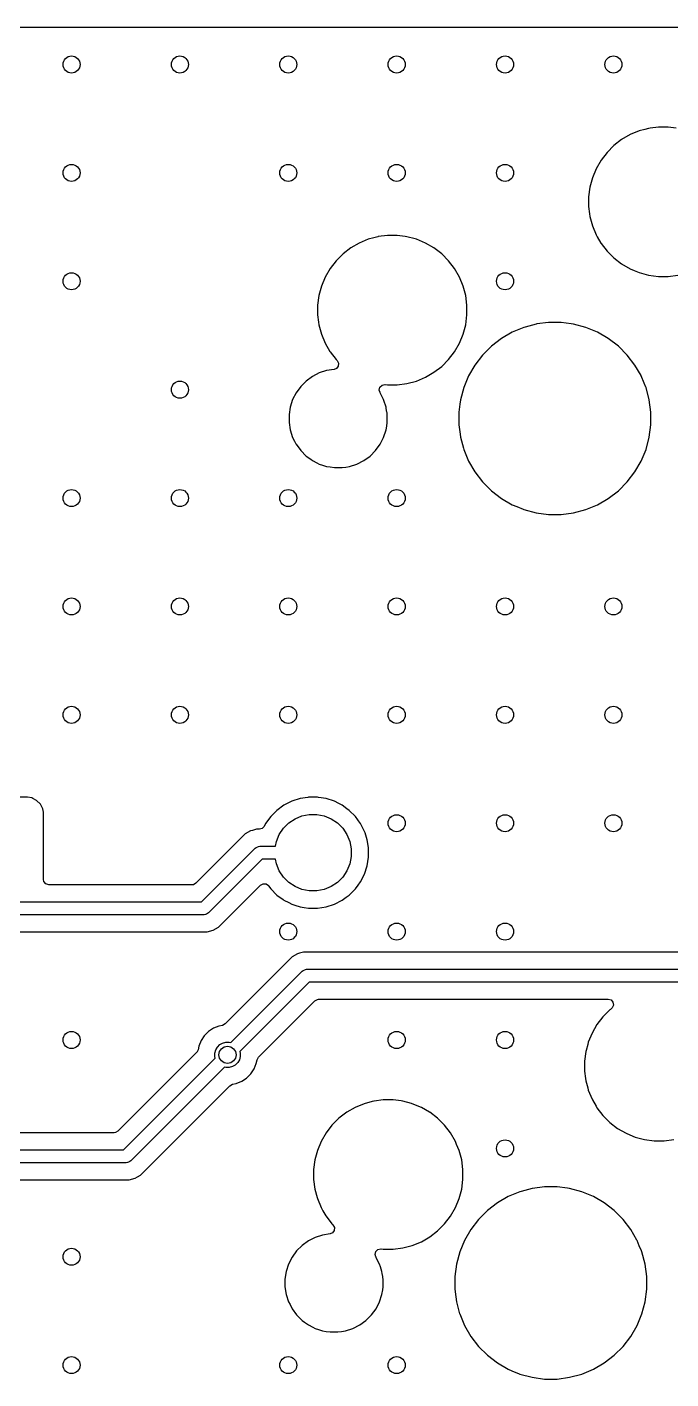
# Model space of a CAD drawing. Extents: x 2.6 to 14.2, y -9.4 to -3.8.
# Drawn here: x 3.242 to 3.836, y -5.043 to -3.796 of the extents above; entities that cross this region are included whole.
import ezdxf

# ---------------------------------------------------------------- set-up
doc = ezdxf.new("R2010")
doc.units = 0
doc.header["$MEASUREMENT"] = 0
doc.layers.add('BLACK', color=7, linetype='CONTINUOUS')

msp = doc.modelspace()

# ---------------------------------------------------------------- linework, layer by layer
at = {"layer": 'BLACK', "linetype": 'CONTINUOUS'}
for p, q in [((2.7192, -3.7959), (5.1783, -3.7959)), ((3.8121, -3.8904), (3.807, -3.8917)), ((3.8157, -3.8894), (3.8121, -3.8904)), ((3.817, -3.8892), (3.8157, -3.8894)), ((3.8247, -3.8882), (3.817, -3.8892)), ((3.8337, -3.8882), (3.8247, -3.8882)), ((3.8247, -3.8882), (3.8247, -3.8882)), ((3.8412, -3.8892), (3.8337, -3.8882)), ((3.8337, -3.8882), (3.8337, -3.8882)), ((3.7908, -3.8997), (3.7837, -3.9052)), ((3.7987, -3.8952), (3.7908, -3.8997)), ((3.807, -3.8917), (3.7987, -3.8952)), ((3.7987, -3.8952), (3.7987, -3.8952)), ((3.7773, -3.9116), (3.7718, -3.9187)), ((3.7837, -3.9052), (3.7773, -3.9116)), ((3.7673, -3.9266), (3.7638, -3.9349)), ((3.7718, -3.9187), (3.7673, -3.9266)), ((3.7673, -3.9266), (3.7673, -3.9266)), ((3.7638, -3.9349), (3.7615, -3.9436)), ((3.7615, -3.9436), (3.7603, -3.9526)), ((3.7603, -3.9526), (3.7603, -3.9616)), ((3.7615, -3.9436), (3.7615, -3.9436)), ((3.7603, -3.9616), (3.7612, -3.9682)), ((3.7612, -3.9682), (3.7615, -3.9706)), ((3.7615, -3.9706), (3.7615, -3.9706)), ((3.7615, -3.9706), (3.7638, -3.9793)), ((3.5621, -3.9904), (3.557, -3.9917)), ((3.5657, -3.9894), (3.5621, -3.9904)), ((3.5662, -3.9893), (3.5657, -3.9894)), ((3.5747, -3.9882), (3.5662, -3.9893)), ((3.5837, -3.9882), (3.5747, -3.9882)), ((3.5747, -3.9882), (3.5747, -3.9882)), ((3.5912, -3.9892), (3.5837, -3.9882)), ((3.5837, -3.9882), (3.5837, -3.9882)), ((3.5927, -3.9894), (3.5912, -3.9892)), ((3.6003, -3.9914), (3.5927, -3.9894)), ((3.6014, -3.9917), (3.6003, -3.9914)), ((3.7638, -3.9793), (3.7673, -3.9876)), ((3.7673, -3.9876), (3.7673, -3.9876)), ((3.7673, -3.9876), (3.7683, -3.9894)), ((3.7683, -3.9894), (3.7716, -3.9952)), ((3.5408, -3.9997), (3.5337, -4.0052)), ((3.5487, -3.9952), (3.5408, -3.9997)), ((3.557, -3.9917), (3.5487, -3.9952)), ((3.5487, -3.9952), (3.5487, -3.9952)), ((3.6098, -3.9952), (3.6014, -3.9917)), ((3.6176, -3.9997), (3.6098, -3.9952)), ((3.6098, -3.9952), (3.6098, -3.9952)), ((3.6248, -4.0052), (3.6176, -3.9997)), ((3.7716, -3.9952), (3.7718, -3.9955)), ((3.7718, -3.9955), (3.7773, -4.0026)), ((3.7773, -4.0026), (3.7773, -4.0026)), ((3.7773, -4.0026), (3.7837, -4.009)), ((3.5273, -4.0116), (3.5218, -4.0187)), ((3.5337, -4.0052), (3.5273, -4.0116)), ((3.6311, -4.0116), (3.6248, -4.0052)), ((3.6248, -4.0052), (3.6248, -4.0052)), ((3.6366, -4.0187), (3.6311, -4.0116)), ((3.6311, -4.0116), (3.6311, -4.0116)), ((3.7837, -4.009), (3.7837, -4.009)), ((3.7837, -4.009), (3.7908, -4.0145)), ((3.7908, -4.0145), (3.7908, -4.0145)), ((3.7908, -4.0145), (3.7908, -4.0145)), ((3.7908, -4.0145), (3.7987, -4.019)), ((3.5173, -4.0266), (3.5138, -4.0349)), ((3.5218, -4.0187), (3.5173, -4.0266)), ((3.5173, -4.0266), (3.5173, -4.0266)), ((3.6412, -4.0266), (3.6366, -4.0187)), ((3.6366, -4.0187), (3.6366, -4.0187)), ((3.6366, -4.0187), (3.6366, -4.0187)), ((3.6446, -4.0349), (3.6412, -4.0266)), ((3.7987, -4.019), (3.7987, -4.019)), ((3.7987, -4.019), (3.7987, -4.019)), ((3.7987, -4.019), (3.8023, -4.0205)), ((3.8023, -4.0205), (3.807, -4.0225)), ((3.807, -4.0225), (3.8157, -4.0248)), ((3.8157, -4.0248), (3.8247, -4.026)), ((3.8247, -4.026), (3.8247, -4.026)), ((3.8247, -4.026), (3.8337, -4.026)), ((3.8337, -4.026), (3.8427, -4.0248)), ((3.8337, -4.026), (3.8337, -4.026)), ((3.5138, -4.0349), (3.5115, -4.0436)), ((3.647, -4.0436), (3.6446, -4.0349)), ((3.5115, -4.0436), (3.5103, -4.0526)), ((3.5103, -4.0526), (3.5103, -4.0616)), ((3.5115, -4.0436), (3.5115, -4.0436)), ((3.6481, -4.0526), (3.647, -4.0436)), ((3.6481, -4.0616), (3.6481, -4.0526)), ((3.5103, -4.0616), (3.5112, -4.0682)), ((3.647, -4.0706), (3.6481, -4.0616)), ((3.5112, -4.0682), (3.5115, -4.0706)), ((3.5115, -4.0706), (3.5132, -4.0772)), ((3.5132, -4.0772), (3.5138, -4.0793)), ((3.6446, -4.0793), (3.647, -4.0706)), ((3.6899, -4.0775), (3.6799, -4.0833)), ((3.7007, -4.073), (3.6899, -4.0775)), ((3.6899, -4.0775), (3.6899, -4.0775)), ((3.7018, -4.0727), (3.7007, -4.073)), ((3.7007, -4.073), (3.7007, -4.073)), ((3.7119, -4.07), (3.7018, -4.0727)), ((3.7124, -4.0699), (3.7119, -4.07)), ((3.7234, -4.0685), (3.7124, -4.0699)), ((3.735, -4.0685), (3.7234, -4.0685)), ((3.7234, -4.0685), (3.7234, -4.0685)), ((3.7442, -4.0697), (3.735, -4.0685)), ((3.735, -4.0685), (3.735, -4.0685)), ((3.7465, -4.07), (3.7442, -4.0697)), ((3.7578, -4.073), (3.7465, -4.07)), ((3.7685, -4.0775), (3.7578, -4.073)), ((3.7578, -4.073), (3.7578, -4.073)), ((3.7578, -4.073), (3.7578, -4.073)), ((3.7785, -4.0833), (3.7685, -4.0775)), ((3.7685, -4.0775), (3.7685, -4.0775)), ((3.5138, -4.0793), (3.5173, -4.0876)), ((3.5173, -4.0876), (3.5173, -4.0876)), ((3.5173, -4.0876), (3.5216, -4.0952)), ((3.6366, -4.0955), (3.6412, -4.0876)), ((3.6412, -4.0876), (3.6446, -4.0793)), ((3.6707, -4.0903), (3.6625, -4.0986)), ((3.6799, -4.0833), (3.6707, -4.0903)), ((3.6707, -4.0903), (3.6707, -4.0903)), ((3.7878, -4.0903), (3.7785, -4.0833)), ((3.796, -4.0986), (3.7878, -4.0903)), ((3.7878, -4.0903), (3.7878, -4.0903)), ((3.5216, -4.0952), (3.5218, -4.0955)), ((3.5218, -4.0955), (3.5273, -4.1026)), ((3.5273, -4.1026), (3.5273, -4.1026)), ((3.5273, -4.1026), (3.5282, -4.1036)), ((3.5282, -4.1036), (3.5295, -4.106)), ((3.6248, -4.109), (3.6311, -4.1026)), ((3.6311, -4.1026), (3.6366, -4.0955)), ((3.6311, -4.1026), (3.6311, -4.1026)), ((3.6311, -4.1026), (3.6311, -4.1026)), ((3.6625, -4.0986), (3.6554, -4.1078)), ((3.6625, -4.0986), (3.6625, -4.0986)), ((3.803, -4.1078), (3.796, -4.0986)), ((3.796, -4.0986), (3.796, -4.0986)), ((3.5118, -4.1151), (3.5055, -4.1184)), ((3.5186, -4.1129), (3.5118, -4.1151)), ((3.5118, -4.1151), (3.5118, -4.1151)), ((3.5255, -4.1118), (3.5186, -4.1129)), ((3.5277, -4.1109), (3.5255, -4.1118)), ((3.5293, -4.1087), (3.5277, -4.1109)), ((3.5295, -4.106), (3.5293, -4.1087)), ((3.6098, -4.119), (3.6176, -4.1145)), ((3.6176, -4.1145), (3.6248, -4.109)), ((3.6248, -4.109), (3.6248, -4.109)), ((3.6248, -4.109), (3.6248, -4.109)), ((3.6554, -4.1078), (3.6496, -4.1178)), ((3.8087, -4.1175), (3.803, -4.1078)), ((3.4947, -4.1276), (3.4905, -4.1334)), ((3.4997, -4.1226), (3.4947, -4.1276)), ((3.4947, -4.1276), (3.4947, -4.1276)), ((3.5055, -4.1184), (3.4997, -4.1226)), ((3.4997, -4.1226), (3.4997, -4.1226)), ((3.5671, -4.1309), (3.5677, -4.1282)), ((3.5677, -4.1282), (3.5697, -4.1263)), ((3.5697, -4.1263), (3.5724, -4.1257)), ((3.5724, -4.1257), (3.5726, -4.1257)), ((3.5726, -4.1257), (3.5747, -4.126)), ((3.5747, -4.126), (3.5747, -4.126)), ((3.5747, -4.126), (3.5837, -4.126)), ((3.5837, -4.126), (3.5927, -4.1248)), ((3.5837, -4.126), (3.5837, -4.126)), ((3.5927, -4.1248), (3.6014, -4.1225)), ((3.6014, -4.1225), (3.6098, -4.119)), ((3.6451, -4.1286), (3.6421, -4.1398)), ((3.6496, -4.1178), (3.6451, -4.1286)), ((3.6451, -4.1286), (3.6451, -4.1286)), ((3.6496, -4.1178), (3.6496, -4.1178)), ((3.8089, -4.1178), (3.8087, -4.1175)), ((3.8116, -4.1245), (3.8089, -4.1178)), ((3.8132, -4.1283), (3.8116, -4.1245)), ((3.8133, -4.1286), (3.8132, -4.1283)), ((3.8163, -4.1398), (3.8133, -4.1286)), ((3.4872, -4.1397), (3.485, -4.1465)), ((3.4905, -4.1334), (3.4872, -4.1397)), ((3.4872, -4.1397), (3.4872, -4.1397)), ((3.5679, -4.1332), (3.5671, -4.1309)), ((3.568, -4.1334), (3.5679, -4.1332)), ((3.5679, -4.1332), (3.5679, -4.1332)), ((3.5712, -4.1397), (3.568, -4.1334)), ((3.5715, -4.1406), (3.5712, -4.1397)), ((3.5712, -4.1397), (3.5712, -4.1397)), ((3.5734, -4.1465), (3.5715, -4.1406)), ((3.6421, -4.1398), (3.6416, -4.144)), ((3.8178, -4.1513), (3.8163, -4.1398)), ((3.485, -4.1465), (3.4839, -4.1535)), ((3.4839, -4.1535), (3.4839, -4.1607)), ((3.5736, -4.148), (3.5734, -4.1465)), ((3.5742, -4.1513), (3.5736, -4.148)), ((3.5743, -4.1519), (3.5742, -4.1513)), ((3.5745, -4.1535), (3.5743, -4.1519)), ((3.5745, -4.1607), (3.5745, -4.1535)), ((3.6416, -4.144), (3.6406, -4.1513)), ((3.6406, -4.1513), (3.6406, -4.1629)), ((3.8178, -4.1535), (3.8178, -4.1513)), ((3.8178, -4.1629), (3.8178, -4.1535)), ((3.4839, -4.1607), (3.485, -4.1677)), ((3.5734, -4.1677), (3.574, -4.1641)), ((3.574, -4.1641), (3.5745, -4.1607)), ((3.6406, -4.1629), (3.6417, -4.1714)), ((3.8163, -4.1744), (3.8178, -4.1629)), ((3.485, -4.1677), (3.4872, -4.1745)), ((3.4872, -4.1745), (3.4872, -4.1745)), ((3.4872, -4.1745), (3.489, -4.1779)), ((3.489, -4.1779), (3.4903, -4.1805)), ((3.568, -4.1808), (3.5712, -4.1745)), ((3.5712, -4.1745), (3.5734, -4.1677)), ((3.6417, -4.1714), (3.6421, -4.1744)), ((3.6421, -4.1744), (3.6448, -4.1845)), ((3.8133, -4.1856), (3.8163, -4.1744)), ((3.4903, -4.1805), (3.4905, -4.1808)), ((3.4905, -4.1808), (3.4947, -4.1866)), ((3.4947, -4.1866), (3.4947, -4.1866)), ((3.4947, -4.1866), (3.4997, -4.1917)), ((3.5587, -4.1917), (3.5638, -4.1866)), ((3.5638, -4.1866), (3.568, -4.1808)), ((3.6448, -4.1845), (3.6451, -4.1856)), ((3.6451, -4.1856), (3.6451, -4.1856)), ((3.6451, -4.1856), (3.6496, -4.1964)), ((3.8089, -4.1964), (3.8133, -4.1856)), ((3.4997, -4.1917), (3.4997, -4.1917)), ((3.4997, -4.1917), (3.5039, -4.1947)), ((3.5039, -4.1947), (3.5055, -4.1958)), ((3.5055, -4.1958), (3.5096, -4.198)), ((3.5096, -4.198), (3.5118, -4.1991)), ((3.5118, -4.1991), (3.5118, -4.1991)), ((3.5118, -4.1991), (3.5149, -4.2001)), ((3.5149, -4.2001), (3.5186, -4.2013)), ((3.5186, -4.2013), (3.5219, -4.2018)), ((3.5219, -4.2018), (3.5257, -4.2024)), ((3.5257, -4.2024), (3.5257, -4.2024)), ((3.5257, -4.2024), (3.5328, -4.2024)), ((3.5328, -4.2024), (3.5362, -4.2019)), ((3.5362, -4.2019), (3.5398, -4.2013)), ((3.5398, -4.2013), (3.5466, -4.1991)), ((3.5466, -4.1991), (3.553, -4.1958)), ((3.553, -4.1958), (3.5587, -4.1917)), ((3.6496, -4.1964), (3.6496, -4.1964)), ((3.6496, -4.1964), (3.6554, -4.2064)), ((3.803, -4.2064), (3.8089, -4.1964)), ((3.6554, -4.2064), (3.6625, -4.2156)), ((3.6625, -4.2156), (3.6625, -4.2156)), ((3.6625, -4.2156), (3.6707, -4.2239)), ((3.7878, -4.2239), (3.796, -4.2156)), ((3.796, -4.2156), (3.803, -4.2064)), ((3.6707, -4.2239), (3.6707, -4.2239)), ((3.6707, -4.2239), (3.6799, -4.2309)), ((3.7785, -4.2309), (3.7878, -4.2239)), ((3.6799, -4.2309), (3.6899, -4.2367)), ((3.6899, -4.2367), (3.6899, -4.2367)), ((3.6899, -4.2367), (3.6899, -4.2367)), ((3.6899, -4.2367), (3.6941, -4.2384)), ((3.6941, -4.2384), (3.6999, -4.2409)), ((3.6999, -4.2409), (3.7007, -4.2412)), ((3.7578, -4.2412), (3.7685, -4.2367)), ((3.7685, -4.2367), (3.7785, -4.2309)), ((3.7007, -4.2412), (3.7119, -4.2442)), ((3.7119, -4.2442), (3.7234, -4.2457)), ((3.7234, -4.2457), (3.7234, -4.2457)), ((3.7234, -4.2457), (3.735, -4.2457)), ((3.735, -4.2457), (3.7465, -4.2442)), ((3.735, -4.2457), (3.735, -4.2457)), ((3.7465, -4.2442), (3.7578, -4.2412)), ((3.2427, -4.5065), (3.1694, -4.5065)), ((3.2464, -4.5071), (3.2427, -4.5065)), ((3.2476, -4.5077), (3.2464, -4.5071)), ((3.2509, -4.5094), (3.2476, -4.5077)), ((3.2544, -4.5129), (3.2509, -4.5094)), ((3.2509, -4.5094), (3.2509, -4.5094)), ((3.2509, -4.5094), (3.2509, -4.5094)), ((3.2567, -4.5173), (3.2544, -4.5129)), ((3.2544, -4.5129), (3.2544, -4.5129)), ((3.2544, -4.5129), (3.2544, -4.5129)), ((3.4792, -4.5139), (3.4727, -4.5187)), ((3.4864, -4.5103), (3.4792, -4.5139)), ((3.4941, -4.5078), (3.4864, -4.5103)), ((3.5011, -4.5067), (3.4941, -4.5078)), ((3.502, -4.5065), (3.5011, -4.5067)), ((3.5101, -4.5065), (3.502, -4.5065)), ((3.5112, -4.5067), (3.5101, -4.5065)), ((3.5181, -4.5078), (3.5112, -4.5067)), ((3.5257, -4.5103), (3.5181, -4.5078)), ((3.5299, -4.5124), (3.5257, -4.5103)), ((3.5329, -4.5139), (3.5299, -4.5124)), ((3.5373, -4.5171), (3.5329, -4.5139)), ((3.5329, -4.5139), (3.5329, -4.5139)), ((3.5329, -4.5139), (3.5329, -4.5139)), ((3.2572, -4.5204), (3.2567, -4.5173)), ((3.2573, -4.521), (3.2572, -4.5204)), ((3.2573, -4.5824), (3.2573, -4.521)), ((3.467, -4.5244), (3.4623, -4.5309)), ((3.4727, -4.5187), (3.467, -4.5244)), ((3.4836, -4.5303), (3.4894, -4.5265)), ((3.4894, -4.5265), (3.4958, -4.5238)), ((3.4958, -4.5238), (3.5026, -4.5224)), ((3.5026, -4.5224), (3.5095, -4.5224)), ((3.5095, -4.5224), (3.5164, -4.5238)), ((3.5164, -4.5238), (3.5228, -4.5265)), ((3.5228, -4.5265), (3.5285, -4.5303)), ((3.5394, -4.5187), (3.5373, -4.5171)), ((3.5451, -4.5244), (3.5394, -4.5187)), ((3.5496, -4.5305), (3.5451, -4.5244)), ((3.4484, -4.5375), (3.4435, -4.5404)), ((3.4501, -4.5371), (3.4484, -4.5375)), ((3.4539, -4.536), (3.4501, -4.5371)), ((3.4567, -4.536), (3.4539, -4.536)), ((3.4591, -4.5354), (3.4567, -4.536)), ((3.461, -4.5334), (3.4591, -4.5354)), ((3.4623, -4.5309), (3.461, -4.5334)), ((3.4748, -4.541), (3.4787, -4.5352)), ((3.4787, -4.5352), (3.4836, -4.5303)), ((3.5285, -4.5303), (3.5335, -4.5352)), ((3.5335, -4.5352), (3.5373, -4.541)), ((3.5499, -4.5309), (3.5496, -4.5305)), ((3.5511, -4.5333), (3.5499, -4.5309)), ((3.5535, -4.5381), (3.5511, -4.5333)), ((3.554, -4.5394), (3.5535, -4.5381)), ((3.5535, -4.5381), (3.5535, -4.5381)), ((3.5535, -4.5381), (3.5535, -4.5381)), ((3.556, -4.5457), (3.554, -4.5394)), ((3.4435, -4.5404), (3.398, -4.5858)), ((3.4435, -4.5404), (3.4435, -4.5404)), ((3.4535, -4.5528), (3.455, -4.5522)), ((3.455, -4.5522), (3.4556, -4.5519)), ((3.4556, -4.5519), (3.4568, -4.5518)), ((3.4568, -4.5518), (3.4713, -4.5518)), ((3.4713, -4.5518), (3.4722, -4.5474)), ((3.4722, -4.5474), (3.4748, -4.541)), ((3.5373, -4.541), (3.54, -4.5474)), ((3.54, -4.5474), (3.5413, -4.5542)), ((3.5571, -4.5529), (3.556, -4.5457)), ((3.4031, -4.603), (3.4526, -4.5535)), ((3.4592, -4.5636), (3.4097, -4.6131)), ((3.4526, -4.5535), (3.4535, -4.5528)), ((3.4713, -4.5636), (3.4592, -4.5636)), ((3.4722, -4.568), (3.4713, -4.5636)), ((3.5413, -4.5612), (3.54, -4.568)), ((3.5413, -4.5542), (3.5413, -4.5612)), ((3.556, -4.5697), (3.5573, -4.5617)), ((3.5573, -4.5537), (3.5571, -4.5529)), ((3.5573, -4.5617), (3.5573, -4.5537)), ((3.4748, -4.5744), (3.4722, -4.568)), ((3.4787, -4.5802), (3.4748, -4.5744)), ((3.5373, -4.5744), (3.5335, -4.5802)), ((3.54, -4.568), (3.5373, -4.5744)), ((3.5499, -4.5845), (3.5535, -4.5774)), ((3.5535, -4.5774), (3.556, -4.5697)), ((3.2577, -4.5844), (3.2573, -4.5824)), ((3.2595, -4.5865), (3.2577, -4.5844)), ((3.2621, -4.5873), (3.2595, -4.5865)), ((3.3945, -4.5873), (3.2621, -4.5873)), ((3.3956, -4.5872), (3.3945, -4.5873)), ((3.398, -4.5858), (3.3956, -4.5872)), ((3.4189, -4.6263), (3.4575, -4.5876)), ((3.4575, -4.5876), (3.4599, -4.5863)), ((3.4599, -4.5863), (3.4627, -4.5865)), ((3.4627, -4.5865), (3.4649, -4.5881)), ((3.4649, -4.5881), (3.4649, -4.5882)), ((3.4649, -4.5882), (3.467, -4.5911)), ((3.4836, -4.5851), (3.4787, -4.5802)), ((3.4894, -4.589), (3.4836, -4.5851)), ((3.4958, -4.5916), (3.4894, -4.589)), ((3.5228, -4.589), (3.5164, -4.5916)), ((3.5285, -4.5851), (3.5228, -4.589)), ((3.5335, -4.5802), (3.5285, -4.5851)), ((3.5451, -4.5911), (3.5476, -4.5876)), ((3.5476, -4.5876), (3.5499, -4.5845)), ((3.467, -4.5911), (3.4727, -4.5968)), ((3.4727, -4.5968), (3.4784, -4.6009)), ((3.4784, -4.6009), (3.4792, -4.6015)), ((3.4792, -4.6015), (3.4836, -4.6037)), ((3.5026, -4.593), (3.4958, -4.5916)), ((3.5095, -4.593), (3.5026, -4.593)), ((3.5164, -4.5916), (3.5095, -4.593)), ((3.5257, -4.6052), (3.5329, -4.6015)), ((3.5329, -4.6015), (3.5366, -4.5988)), ((3.5366, -4.5988), (3.5394, -4.5968)), ((3.5394, -4.5968), (3.5451, -4.5911)), ((3.5394, -4.5968), (3.5394, -4.5968)), ((3.5394, -4.5968), (3.5394, -4.5968)), ((3.5451, -4.5911), (3.5451, -4.5911)), ((3.5451, -4.5911), (3.5451, -4.5911)), ((3.4055, -4.6149), (3.0826, -4.6149)), ((3.085, -4.603), (3.4031, -4.603)), ((3.4067, -4.6147), (3.4055, -4.6149)), ((3.4078, -4.6143), (3.4067, -4.6147)), ((3.4088, -4.6139), (3.4078, -4.6143)), ((3.4097, -4.6131), (3.4088, -4.6139)), ((3.4836, -4.6037), (3.4864, -4.6052)), ((3.4864, -4.6052), (3.4864, -4.6052)), ((3.4864, -4.6052), (3.4864, -4.6052)), ((3.4864, -4.6052), (3.4891, -4.606)), ((3.4891, -4.606), (3.4941, -4.6076)), ((3.4941, -4.6076), (3.4979, -4.6083)), ((3.4979, -4.6083), (3.502, -4.6089)), ((3.502, -4.6089), (3.502, -4.6089)), ((3.502, -4.6089), (3.5101, -4.6089)), ((3.5101, -4.6089), (3.5181, -4.6076)), ((3.5101, -4.6089), (3.5101, -4.6089)), ((3.5181, -4.6076), (3.5257, -4.6052)), ((3.4139, -4.6291), (3.4189, -4.6263)), ((3.0797, -4.6306), (3.4084, -4.6306)), ((3.4084, -4.6306), (3.4139, -4.6291)), ((3.4084, -4.6306), (3.4084, -4.6306)), ((3.4084, -4.6306), (3.4084, -4.6306)), ((3.4918, -4.651), (3.4868, -4.6538)), ((3.4935, -4.6505), (3.4918, -4.651)), ((3.4973, -4.6495), (3.4935, -4.6505)), ((4.4141, -4.6495), (3.4973, -4.6495)), ((3.4868, -4.6538), (3.425, -4.7156)), ((3.4868, -4.6538), (3.4868, -4.6538)), ((3.4301, -4.7329), (3.496, -4.667)), ((3.5026, -4.6771), (3.4385, -4.7412)), ((3.496, -4.667), (3.4969, -4.6663)), ((3.4969, -4.6663), (3.4984, -4.6657)), ((3.4984, -4.6657), (3.499, -4.6654)), ((3.499, -4.6654), (3.5001, -4.6653)), ((3.5001, -4.6653), (4.4112, -4.6653)), ((4.4088, -4.6771), (3.5026, -4.6771)), ((3.4557, -4.7463), (3.5077, -4.6943)), ((3.5077, -4.6943), (3.5101, -4.693)), ((3.5101, -4.693), (3.5111, -4.6929)), ((3.5111, -4.6929), (3.7784, -4.6929)), ((3.7784, -4.6929), (3.781, -4.6936)), ((3.7804, -4.7023), (3.7799, -4.7027)), ((3.7813, -4.7016), (3.7804, -4.7023)), ((3.781, -4.6936), (3.7828, -4.6957)), ((3.7821, -4.7009), (3.7813, -4.7016)), ((3.7832, -4.6984), (3.7821, -4.7009)), ((3.7828, -4.6957), (3.7832, -4.6984)), ((3.7735, -4.7091), (3.768, -4.7163)), ((3.7799, -4.7027), (3.7735, -4.7091)), ((3.4057, -4.7266), (3.4027, -4.7311)), ((3.4096, -4.7228), (3.4057, -4.7266)), ((3.4057, -4.7266), (3.4057, -4.7266)), ((3.4141, -4.7197), (3.4096, -4.7228)), ((3.4096, -4.7228), (3.4096, -4.7228)), ((3.4191, -4.7177), (3.4141, -4.7197)), ((3.4141, -4.7197), (3.4141, -4.7197)), ((3.4225, -4.717), (3.4191, -4.7177)), ((3.4191, -4.7177), (3.4191, -4.7177)), ((3.4226, -4.717), (3.4225, -4.717)), ((3.425, -4.7156), (3.4226, -4.717)), ((3.7635, -4.7241), (3.76, -4.7325)), ((3.768, -4.7163), (3.7635, -4.7241)), ((3.7635, -4.7241), (3.7635, -4.7241)), ((3.3999, -4.7396), (3.3987, -4.742)), ((3.4006, -4.7361), (3.3999, -4.7396)), ((3.4027, -4.7311), (3.4006, -4.7361)), ((3.4006, -4.7361), (3.4006, -4.7361)), ((3.4027, -4.7311), (3.4027, -4.7311)), ((3.4154, -4.7426), (3.4162, -4.7397)), ((3.4162, -4.7397), (3.4178, -4.737)), ((3.4178, -4.737), (3.42, -4.7348)), ((3.42, -4.7348), (3.4226, -4.7333)), ((3.4226, -4.7333), (3.4256, -4.7325)), ((3.4256, -4.7325), (3.4287, -4.7325)), ((3.4287, -4.7325), (3.4301, -4.7329)), ((3.7595, -4.7346), (3.758, -4.7401)), ((3.76, -4.7325), (3.7595, -4.7346)), ((3.3986, -4.7421), (3.326, -4.8147)), ((3.3311, -4.8319), (3.4158, -4.7472)), ((3.3987, -4.742), (3.3986, -4.7421)), ((3.4154, -4.7457), (3.4154, -4.7426)), ((3.4158, -4.7472), (3.4154, -4.7457)), ((3.4365, -4.7514), (3.4343, -4.7536)), ((3.4381, -4.7487), (3.4365, -4.7514)), ((3.4389, -4.7457), (3.4381, -4.7487)), ((3.4385, -4.7412), (3.4389, -4.7426)), ((3.4389, -4.7426), (3.4389, -4.7457)), ((3.4516, -4.7572), (3.4537, -4.7522)), ((3.4537, -4.7522), (3.4544, -4.7488)), ((3.4544, -4.7488), (3.4556, -4.7464)), ((3.4556, -4.7464), (3.4557, -4.7463)), ((3.7577, -4.7412), (3.7565, -4.7501)), ((3.7565, -4.7501), (3.7565, -4.7592)), ((3.758, -4.7401), (3.7577, -4.7412)), ((3.7577, -4.7412), (3.7577, -4.7412)), ((3.4242, -4.7555), (3.3378, -4.8419)), ((3.4256, -4.7559), (3.4242, -4.7555)), ((3.4287, -4.7559), (3.4256, -4.7559)), ((3.4317, -4.7551), (3.4287, -4.7559)), ((3.4343, -4.7536), (3.4317, -4.7551)), ((3.4447, -4.7656), (3.4486, -4.7618)), ((3.4486, -4.7618), (3.4516, -4.7572)), ((3.7565, -4.7592), (3.7574, -4.7659)), ((3.3469, -4.8551), (3.4293, -4.7727)), ((3.4293, -4.7727), (3.4317, -4.7714)), ((3.4317, -4.7714), (3.4318, -4.7714)), ((3.4318, -4.7714), (3.4352, -4.7707)), ((3.4352, -4.7707), (3.4402, -4.7686)), ((3.4402, -4.7686), (3.4447, -4.7656)), ((3.7574, -4.7659), (3.7577, -4.7681)), ((3.7577, -4.7681), (3.7595, -4.7747)), ((3.7595, -4.7747), (3.76, -4.7769)), ((3.76, -4.7769), (3.7635, -4.7852)), ((3.5532, -4.7893), (3.5449, -4.7927)), ((3.5605, -4.7873), (3.5532, -4.7893)), ((3.562, -4.7869), (3.5605, -4.7873)), ((3.5624, -4.7869), (3.562, -4.7869)), ((3.5709, -4.7857), (3.5624, -4.7869)), ((3.5799, -4.7857), (3.5709, -4.7857)), ((3.5709, -4.7857), (3.5709, -4.7857)), ((3.5874, -4.7867), (3.5799, -4.7857)), ((3.5799, -4.7857), (3.5799, -4.7857)), ((3.5889, -4.7869), (3.5874, -4.7867)), ((3.5969, -4.7891), (3.5889, -4.7869)), ((3.5976, -4.7893), (3.5969, -4.7891)), ((3.606, -4.7927), (3.5976, -4.7893)), ((3.7635, -4.7852), (3.7635, -4.7852)), ((3.7635, -4.7852), (3.7638, -4.7857)), ((3.7638, -4.7857), (3.7673, -4.7917)), ((3.5371, -4.7972), (3.5299, -4.8027)), ((3.5449, -4.7927), (3.5371, -4.7972)), ((3.5449, -4.7927), (3.5449, -4.7927)), ((3.6136, -4.7971), (3.606, -4.7927)), ((3.606, -4.7927), (3.606, -4.7927)), ((3.6138, -4.7972), (3.6136, -4.7971)), ((3.621, -4.8027), (3.6138, -4.7972)), ((3.7673, -4.7917), (3.768, -4.793)), ((3.768, -4.793), (3.7735, -4.8002)), ((3.7735, -4.8002), (3.7735, -4.8002)), ((3.7735, -4.8002), (3.7799, -4.8066)), ((3.326, -4.8147), (3.3236, -4.816)), ((3.5235, -4.8091), (3.518, -4.8163)), ((3.5299, -4.8027), (3.5235, -4.8091)), ((3.6274, -4.8091), (3.621, -4.8027)), ((3.621, -4.8027), (3.621, -4.8027)), ((3.6329, -4.8163), (3.6274, -4.8091)), ((3.6274, -4.8091), (3.6274, -4.8091)), ((3.7799, -4.8066), (3.7799, -4.8066)), ((3.7799, -4.8066), (3.7871, -4.8121)), ((3.7871, -4.8121), (3.7871, -4.8121)), ((3.7871, -4.8121), (3.7871, -4.8121)), ((3.7871, -4.8121), (3.7949, -4.8166)), ((3.3226, -4.8161), (3.0806, -4.8161)), ((3.3236, -4.816), (3.3226, -4.8161)), ((3.5135, -4.8241), (3.51, -4.8325)), ((3.518, -4.8163), (3.5135, -4.8241)), ((3.5135, -4.8241), (3.5135, -4.8241)), ((3.6374, -4.8241), (3.6329, -4.8163)), ((3.6329, -4.8163), (3.6329, -4.8163)), ((3.6329, -4.8163), (3.6329, -4.8163)), ((3.6385, -4.8268), (3.6374, -4.8241)), ((3.6374, -4.8241), (3.6374, -4.8241)), ((3.6374, -4.8241), (3.6374, -4.8241)), ((3.6408, -4.8325), (3.6385, -4.8268)), ((3.7949, -4.8166), (3.7949, -4.8166)), ((3.7949, -4.8166), (3.7949, -4.8166)), ((3.7949, -4.8166), (3.7985, -4.8181)), ((3.7985, -4.8181), (3.8032, -4.8201)), ((3.8032, -4.8201), (3.812, -4.8224)), ((3.812, -4.8224), (3.8209, -4.8236)), ((3.8209, -4.8236), (3.8209, -4.8236)), ((3.8209, -4.8236), (3.8299, -4.8236)), ((3.8299, -4.8236), (3.8299, -4.8236)), ((3.8299, -4.8236), (3.8389, -4.8224)), ((2.9391, -4.8319), (3.3311, -4.8319)), ((3.51, -4.8325), (3.5077, -4.8412)), ((3.6432, -4.8412), (3.6408, -4.8325)), ((3.3336, -4.8437), (2.9351, -4.8437)), ((3.3347, -4.8436), (3.3336, -4.8437)), ((3.3356, -4.8432), (3.3347, -4.8436)), ((3.3369, -4.8427), (3.3356, -4.8432)), ((3.3378, -4.8419), (3.3369, -4.8427)), ((3.5077, -4.8412), (3.5065, -4.8501)), ((3.5065, -4.8501), (3.5065, -4.8501)), ((3.5065, -4.8501), (3.5065, -4.8592)), ((3.5077, -4.8412), (3.5077, -4.8412)), ((3.6444, -4.8501), (3.6432, -4.8412)), ((3.6444, -4.8592), (3.6444, -4.8501)), ((2.9586, -4.8594), (3.3364, -4.8594)), ((3.3364, -4.8594), (3.3419, -4.858)), ((3.3364, -4.8594), (3.3364, -4.8594)), ((3.3364, -4.8594), (3.3364, -4.8594)), ((3.3419, -4.858), (3.344, -4.8568)), ((3.344, -4.8568), (3.3469, -4.8551)), ((3.5065, -4.8592), (3.5077, -4.8681)), ((3.6432, -4.8681), (3.6444, -4.8592)), ((3.5077, -4.8681), (3.5098, -4.8759)), ((3.5098, -4.8759), (3.51, -4.8769)), ((3.51, -4.8769), (3.5135, -4.8852)), ((3.6374, -4.8852), (3.6408, -4.8769)), ((3.6408, -4.8769), (3.6432, -4.8681)), ((3.6862, -4.875), (3.6761, -4.8808)), ((3.6969, -4.8706), (3.6862, -4.875)), ((3.6862, -4.875), (3.6862, -4.875)), ((3.698, -4.8703), (3.6969, -4.8706)), ((3.6969, -4.8706), (3.6969, -4.8706)), ((3.7081, -4.8676), (3.698, -4.8703)), ((3.7087, -4.8675), (3.7081, -4.8676)), ((3.7196, -4.8661), (3.7087, -4.8675)), ((3.7312, -4.8661), (3.7196, -4.8661)), ((3.7196, -4.8661), (3.7196, -4.8661)), ((3.7408, -4.8673), (3.7312, -4.8661)), ((3.7312, -4.8661), (3.7312, -4.8661)), ((3.7428, -4.8676), (3.7408, -4.8673)), ((3.754, -4.8706), (3.7428, -4.8676)), ((3.7647, -4.875), (3.754, -4.8706)), ((3.754, -4.8706), (3.754, -4.8706)), ((3.754, -4.8706), (3.754, -4.8706)), ((3.7748, -4.8808), (3.7647, -4.875)), ((3.7647, -4.875), (3.7647, -4.875)), ((3.5135, -4.8852), (3.5135, -4.8852)), ((3.5135, -4.8852), (3.5152, -4.8882)), ((3.5152, -4.8882), (3.5178, -4.8927)), ((3.6329, -4.893), (3.6374, -4.8852)), ((3.6669, -4.8879), (3.6587, -4.8961)), ((3.6761, -4.8808), (3.6669, -4.8879)), ((3.6669, -4.8879), (3.6669, -4.8879)), ((3.784, -4.8879), (3.7748, -4.8808)), ((3.7922, -4.8961), (3.784, -4.8879)), ((3.784, -4.8879), (3.784, -4.8879)), ((3.5178, -4.8927), (3.518, -4.893)), ((3.518, -4.893), (3.5235, -4.9002)), ((3.5235, -4.9002), (3.5235, -4.9002)), ((3.5235, -4.9002), (3.5244, -4.9011)), ((3.5244, -4.9011), (3.5257, -4.9035)), ((3.621, -4.9066), (3.6274, -4.9002)), ((3.6274, -4.9002), (3.6329, -4.893)), ((3.6274, -4.9002), (3.6274, -4.9002)), ((3.6274, -4.9002), (3.6274, -4.9002)), ((3.6587, -4.8961), (3.6516, -4.9053)), ((3.6587, -4.8961), (3.6587, -4.8961)), ((3.7993, -4.9053), (3.7922, -4.8961)), ((3.7922, -4.8961), (3.7922, -4.8961)), ((3.508, -4.9127), (3.5017, -4.9159)), ((3.5148, -4.9105), (3.508, -4.9127)), ((3.508, -4.9127), (3.508, -4.9127)), ((3.5217, -4.9094), (3.5148, -4.9105)), ((3.5239, -4.9085), (3.5217, -4.9094)), ((3.5255, -4.9063), (3.5239, -4.9085)), ((3.5257, -4.9035), (3.5255, -4.9063)), ((3.606, -4.9166), (3.6138, -4.9121)), ((3.6138, -4.9121), (3.621, -4.9066)), ((3.621, -4.9066), (3.621, -4.9066)), ((3.621, -4.9066), (3.621, -4.9066)), ((3.6516, -4.9053), (3.6458, -4.9154)), ((3.8049, -4.9151), (3.7993, -4.9053)), ((3.4909, -4.9251), (3.4867, -4.9309)), ((3.4959, -4.9201), (3.4909, -4.9251)), ((3.4909, -4.9251), (3.4909, -4.9251)), ((3.5017, -4.9159), (3.4959, -4.9201)), ((3.4959, -4.9201), (3.4959, -4.9201)), ((3.5633, -4.9284), (3.5639, -4.9257)), ((3.5639, -4.9257), (3.5659, -4.9238)), ((3.5659, -4.9238), (3.5686, -4.9233)), ((3.5686, -4.9233), (3.5688, -4.9233)), ((3.5688, -4.9233), (3.5709, -4.9236)), ((3.5709, -4.9236), (3.5709, -4.9236)), ((3.5709, -4.9236), (3.5799, -4.9236)), ((3.5799, -4.9236), (3.5799, -4.9236)), ((3.5799, -4.9236), (3.5889, -4.9224)), ((3.5889, -4.9224), (3.5976, -4.9201)), ((3.5976, -4.9201), (3.606, -4.9166)), ((3.6414, -4.9261), (3.6384, -4.9373)), ((3.6458, -4.9154), (3.6414, -4.9261)), ((3.6414, -4.9261), (3.6414, -4.9261)), ((3.6458, -4.9154), (3.6458, -4.9154)), ((3.8051, -4.9154), (3.8049, -4.9151)), ((3.8071, -4.9204), (3.8051, -4.9154)), ((3.8091, -4.9251), (3.8071, -4.9204)), ((3.8095, -4.9261), (3.8091, -4.9251)), ((3.8125, -4.9373), (3.8095, -4.9261)), ((3.4835, -4.9373), (3.4813, -4.944)), ((3.4867, -4.9309), (3.4835, -4.9373)), ((3.4835, -4.9373), (3.4835, -4.9373)), ((3.5641, -4.9307), (3.5633, -4.9284)), ((3.5642, -4.9309), (3.5641, -4.9307)), ((3.5641, -4.9307), (3.5641, -4.9307)), ((3.5644, -4.9314), (3.5642, -4.9309)), ((3.5642, -4.9309), (3.5642, -4.9309)), ((3.5642, -4.9309), (3.5642, -4.9309)), ((3.5674, -4.9373), (3.5644, -4.9314)), ((3.5682, -4.9397), (3.5674, -4.9373)), ((3.5674, -4.9373), (3.5674, -4.9373)), ((3.6383, -4.9373), (3.6368, -4.9488)), ((3.6384, -4.9373), (3.6383, -4.9373)), ((3.6383, -4.9373), (3.6383, -4.9373)), ((3.814, -4.9488), (3.8125, -4.9373)), ((3.4813, -4.944), (3.4801, -4.9511)), ((3.4801, -4.9511), (3.4801, -4.9582)), ((3.5696, -4.944), (3.5682, -4.9397)), ((3.5699, -4.946), (3.5696, -4.944)), ((3.5704, -4.9488), (3.5699, -4.946)), ((3.5705, -4.9495), (3.5704, -4.9488)), ((3.5707, -4.9511), (3.5705, -4.9495)), ((3.5707, -4.9582), (3.5707, -4.9511)), ((3.6368, -4.9488), (3.6368, -4.9605)), ((3.814, -4.9511), (3.814, -4.9488)), ((3.814, -4.9605), (3.814, -4.9511)), ((3.4801, -4.9582), (3.4813, -4.9653)), ((3.5696, -4.9653), (3.5703, -4.961)), ((3.5703, -4.961), (3.5707, -4.9582)), ((3.6368, -4.9605), (3.6377, -4.9674)), ((3.8125, -4.972), (3.814, -4.9605)), ((3.4813, -4.9653), (3.4835, -4.972)), ((3.4835, -4.972), (3.4835, -4.972)), ((3.4835, -4.972), (3.4848, -4.9747)), ((3.4848, -4.9747), (3.4867, -4.9784)), ((3.5642, -4.9784), (3.5674, -4.972)), ((3.5674, -4.972), (3.5696, -4.9653)), ((3.6377, -4.9674), (3.6383, -4.972)), ((3.6383, -4.972), (3.6413, -4.9831)), ((3.8095, -4.9832), (3.8125, -4.972)), ((3.4867, -4.9784), (3.4867, -4.9784)), ((3.4867, -4.9784), (3.4909, -4.9842)), ((3.4909, -4.9842), (3.4909, -4.9842)), ((3.4909, -4.9842), (3.4959, -4.9892)), ((3.4959, -4.9892), (3.4959, -4.9892)), ((3.4959, -4.9892), (3.4981, -4.9908)), ((3.5492, -4.9934), (3.5549, -4.9892)), ((3.5549, -4.9892), (3.56, -4.9842)), ((3.56, -4.9842), (3.5642, -4.9784)), ((3.6413, -4.9831), (3.6414, -4.9832)), ((3.6414, -4.9832), (3.6414, -4.9832)), ((3.6414, -4.9832), (3.6458, -4.9939)), ((3.8051, -4.9939), (3.8095, -4.9832)), ((3.4981, -4.9908), (3.5017, -4.9934)), ((3.5017, -4.9934), (3.5057, -4.9954)), ((3.5057, -4.9954), (3.508, -4.9966)), ((3.508, -4.9966), (3.508, -4.9966)), ((3.508, -4.9966), (3.5111, -4.9976)), ((3.5111, -4.9976), (3.5148, -4.9988)), ((3.5148, -4.9988), (3.5181, -4.9994)), ((3.5181, -4.9994), (3.5219, -4.9999)), ((3.5219, -4.9999), (3.5219, -4.9999)), ((3.5219, -4.9999), (3.529, -4.9999)), ((3.529, -4.9999), (3.5324, -4.9994)), ((3.5324, -4.9994), (3.536, -4.9988)), ((3.536, -4.9988), (3.5428, -4.9966)), ((3.5428, -4.9966), (3.5492, -4.9934)), ((3.6458, -4.9939), (3.6458, -4.9939)), ((3.6458, -4.9939), (3.6516, -5.004)), ((3.7993, -5.004), (3.8051, -4.9939)), ((3.6516, -5.004), (3.6587, -5.0132)), ((3.6587, -5.0132), (3.6587, -5.0132)), ((3.6587, -5.0132), (3.6669, -5.0214)), ((3.784, -5.0214), (3.7922, -5.0132)), ((3.7922, -5.0132), (3.7993, -5.004)), ((3.6669, -5.0214), (3.6669, -5.0214)), ((3.6669, -5.0214), (3.6761, -5.0285)), ((3.7748, -5.0285), (3.784, -5.0214)), ((3.6761, -5.0285), (3.6862, -5.0343)), ((3.6862, -5.0343), (3.6862, -5.0343)), ((3.6862, -5.0343), (3.6862, -5.0343)), ((3.6862, -5.0343), (3.6896, -5.0357)), ((3.6896, -5.0357), (3.6962, -5.0384)), ((3.6962, -5.0384), (3.6969, -5.0387)), ((3.6969, -5.0387), (3.7081, -5.0417)), ((3.7428, -5.0417), (3.754, -5.0387)), ((3.754, -5.0387), (3.7647, -5.0343)), ((3.7647, -5.0343), (3.7748, -5.0285)), ((3.7081, -5.0417), (3.7196, -5.0433)), ((3.7196, -5.0433), (3.7196, -5.0433)), ((3.7196, -5.0433), (3.7312, -5.0433)), ((3.7312, -5.0433), (3.7428, -5.0417)), ((3.7312, -5.0433), (3.7312, -5.0433))]:
    msp.add_line(p, q, dxfattribs=at)
at = {"layer": 'BLACK'}
for centre in [(3.2832, -3.8305), (3.3832, -3.8305), (3.4832, -3.8305), (3.5832, -3.8305), (3.6832, -3.8305), (3.7832, -3.8305), (3.2832, -3.9305), (3.4832, -3.9305), (3.5832, -3.9305), (3.6832, -3.9305), (3.2832, -4.0305), (3.6832, -4.0305), (3.3832, -4.1305), (3.2832, -4.2305), (3.3832, -4.2305), (3.4832, -4.2305), (3.5832, -4.2305), (3.2832, -4.3305), (3.3832, -4.3305), (3.4832, -4.3305), (3.5832, -4.3305), (3.6832, -4.3305), (3.7832, -4.3305), (3.2832, -4.4305), (3.3832, -4.4305), (3.4832, -4.4305), (3.5832, -4.4305), (3.6832, -4.4305), (3.7832, -4.4305), (3.5832, -4.5305), (3.6832, -4.5305), (3.7832, -4.5305), (3.4832, -4.6305), (3.5832, -4.6305), (3.6832, -4.6305), (3.2832, -4.7305), (3.5832, -4.7305), (3.6832, -4.7305), (3.4271, -4.7442), (3.6832, -4.8305), (3.2832, -4.9305), (3.2832, -5.0305), (3.4832, -5.0305), (3.5832, -5.0305)]:
    msp.add_circle(centre, 0.00787, dxfattribs=at)

doc.saveas('drawing.dxf')
